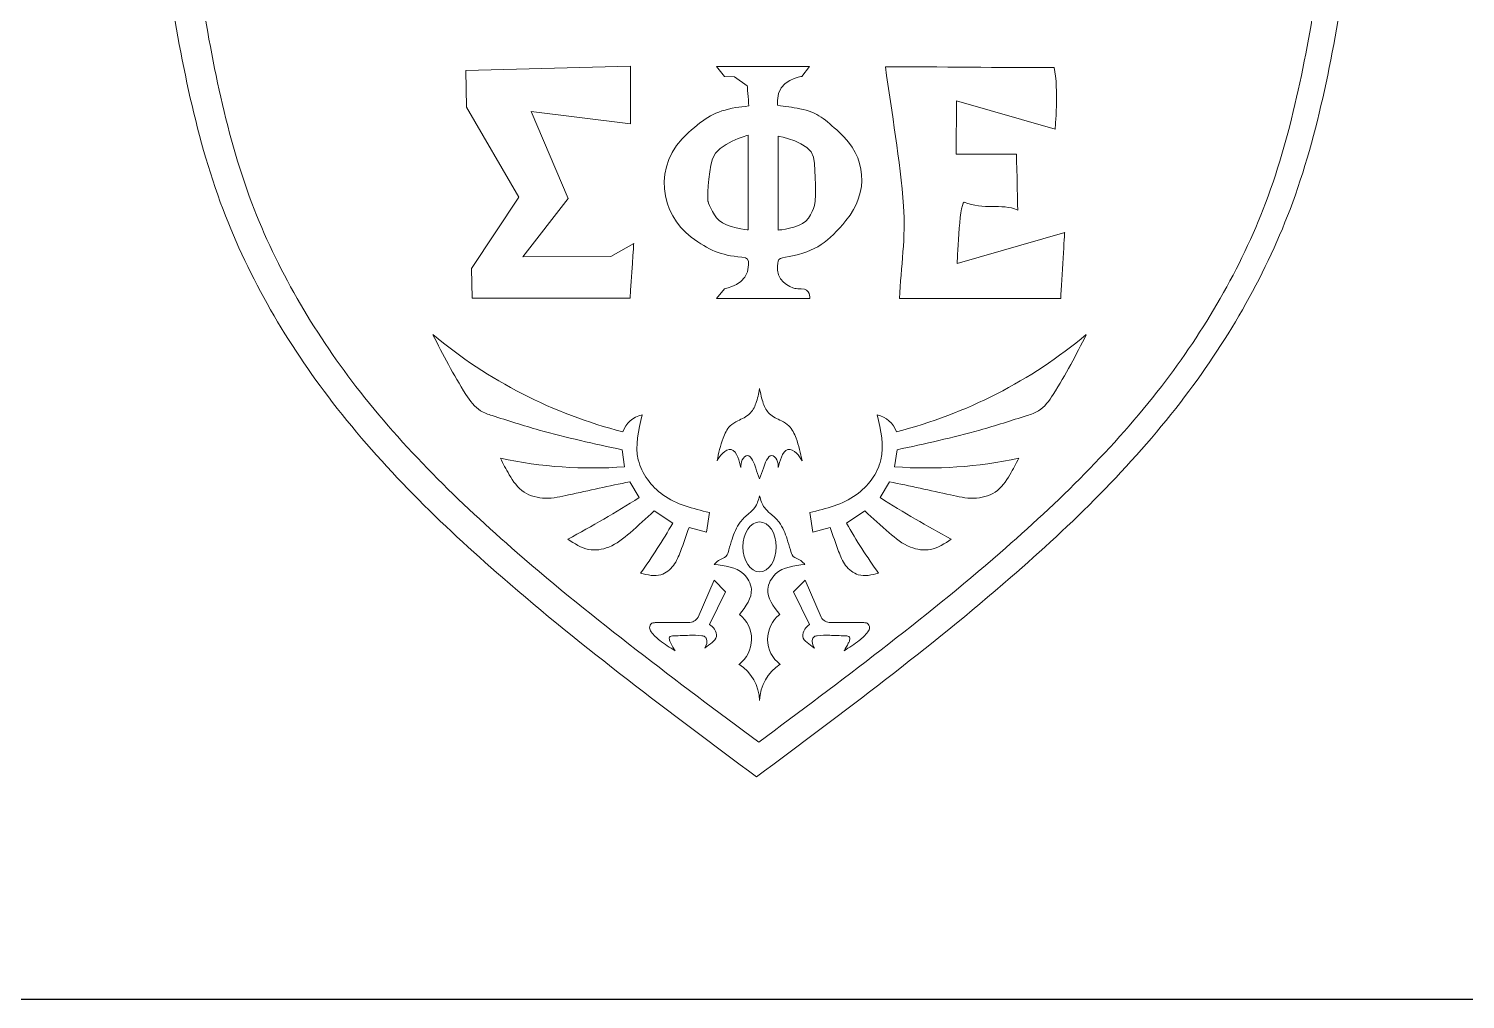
# Model space of a CAD drawing. Header units: inches. Extents: x 0 to 12, y 0 to 12.
# Drawn here: x 7.478 to 9.277, y 0 to 1.215 of the extents above; entities that cross this region are included whole.
import ezdxf

# ---------------------------------------------------------------- set-up
doc = ezdxf.new("R2010")
doc.units = ezdxf.units.IN
doc.header["$MEASUREMENT"] = 0

msp = doc.modelspace()

# ---------------------------------------------------------------- linework, layer by layer
at = {"color": 5, "lineweight": 0}
for p, q in [((8.2243, 0.6665), (8.2211, 0.6878)), ((8.5622, 0.6665), (8.5654, 0.6878)), ((8.2424, 0.6279), (8.2307, 0.6477)), ((8.5441, 0.6279), (8.5558, 0.6477)), ((8.2845, 0.5959), (8.2613, 0.6112)), ((8.3304, 0.6093), (8.3266, 0.5846)), ((8.4561, 0.6093), (8.4599, 0.5846)), ((8.502, 0.5959), (8.5252, 0.6112)), ((8.3266, 0.5846), (8.3049, 0.5903)), ((8.4599, 0.5846), (8.4816, 0.5903)), ((8.3163, 0.4781), (8.3362, 0.5245)), ((8.3362, 0.5245), (8.3506, 0.51)), ((8.4503, 0.5245), (8.4359, 0.51)), ((8.4702, 0.4781), (8.4503, 0.5245)), ((8.3506, 0.51), (8.3306, 0.4692)), ((8.4359, 0.51), (8.4559, 0.4692)), ((8.2626, 0.4714), (8.3043, 0.4714)), ((8.5239, 0.4714), (8.4823, 0.4714))]:
    msp.add_line(p, q, dxfattribs=at)
msp.add_lwpolyline([(0, 0), (12, 0), (12, 12), (0, 12)], close=True)
for centre, radius, start, end in [((8.3715, 1.2955), 0.604, 230.1334, 255.6659), ((8.415, 1.2955), 0.604, 284.3341, 309.8666), ((8.2525, 0.6998), 0.0322, 101.4674, 161.1937), ((8.534, 0.6998), 0.0322, 18.8063, 78.5326), ((8.184, 1.2156), 0.5506, 257.9267, 274.1924), ((8.6025, 1.2156), 0.5506, 265.8076, 282.0733), ((7.4509, 1.8824), 1.4833, 298.2597, 302.2494), ((9.3356, 1.8824), 1.4833, 237.7506, 241.7403), ((7.6248, 0.9751), 0.7609, 324.5017, 330.1066), ((9.1617, 0.9751), 0.7609, 209.8934, 215.4983), ((8.304, 0.4861), 0.0146, 271.0459, 327.1361), ((8.344, 0.4506), 0.0392, 306.8379, 52.1804), ((8.4425, 0.4506), 0.0392, 127.8196, 233.1621), ((8.4825, 0.4861), 0.0146, 212.8639, 268.9541), ((8.3372, 0.3721), 0.0561, 1.9204, 57.3192), ((8.4493, 0.3721), 0.0561, 122.6808, 178.0796)]:
    msp.add_arc(centre, radius, start, end, dxfattribs=at)
msp.add_ellipse((8.3933, 0.5663), major_axis=(0, 0.0313), ratio=0.665933, dxfattribs=at)
at = {"color": 250, "lineweight": 0}
for points in [[(8.3894, 0.2784), (8.2813, 0.3589), (8.0914, 0.5002), (7.8544, 0.7311), (7.7009, 0.9936), (7.667, 1.1882), (7.6503, 1.2912)], [(8.3894, 0.2784), (8.4975, 0.3589), (8.6874, 0.5002), (8.9244, 0.7311), (9.078, 0.9936), (9.1118, 1.1882), (9.1285, 1.2912)]]:
    msp.add_open_spline(points, degree=3, knots=[0, 0, 0, 0, 0.0808468, 0.1419248, 0.197496, 0.2597021, 0.2597021, 0.2597021, 0.2597021], dxfattribs=at)
at = {"color": 5, "lineweight": 0}
for points, knots in [([(8.3922, 0.3218), (8.2894, 0.3983), (8.1091, 0.5325), (7.8839, 0.7519), (7.738, 1.0013), (7.7058, 1.1861), (7.69, 1.284)], [0, 0, 0, 0, 0.0808468, 0.1419248, 0.197496, 0.2597021, 0.2597021, 0.2597021, 0.2597021]), ([(8.3922, 0.3218), (8.4949, 0.3983), (8.6752, 0.5325), (8.9004, 0.7519), (9.0463, 1.0013), (9.0785, 1.1861), (9.0943, 1.284)], [0, 0, 0, 0, 0.0808468, 0.1419248, 0.197496, 0.2597021, 0.2597021, 0.2597021, 0.2597021]), ([(8.2211, 0.6878), (8.1862, 0.6953), (8.1312, 0.7073), (8.0734, 0.7258), (8.0394, 0.7368), (8.0139, 0.7737), (7.997, 0.8068), (7.9843, 0.8318)], [0, 0, 0, 0, 0.02753964, 0.04351363, 0.0474821, 0.05463243, 0.07669562, 0.07669562, 0.07669562, 0.07669562]), ([(8.5654, 0.6878), (8.6003, 0.6953), (8.6553, 0.7073), (8.7131, 0.7258), (8.7471, 0.7368), (8.7727, 0.7737), (8.7895, 0.8068), (8.8022, 0.8318)], [0, 0, 0, 0, 0.02753964, 0.04351363, 0.0474821, 0.05463243, 0.07669562, 0.07669562, 0.07669562, 0.07669562]), ([(8.3933, 0.7644), (8.3921, 0.7581), (8.3899, 0.7469), (8.3816, 0.7308), (8.3675, 0.7252), (8.354, 0.7172), (8.3453, 0.6987), (8.3421, 0.6835), (8.34, 0.674)], [0, 0, 0, 0, 0.00496667, 0.00889983, 0.01334248, 0.01630321, 0.02086423, 0.02843291, 0.02843291, 0.02843291, 0.02843291]), ([(8.3933, 0.7644), (8.3945, 0.7581), (8.3966, 0.7469), (8.4049, 0.7308), (8.419, 0.7252), (8.4325, 0.7172), (8.4412, 0.6987), (8.4445, 0.6835), (8.4465, 0.674)], [0, 0, 0, 0, 0.00496667, 0.00889983, 0.01334248, 0.01630321, 0.02086423, 0.02843291, 0.02843291, 0.02843291, 0.02843291]), ([(8.3304, 0.6093), (8.3099, 0.6142), (8.2717, 0.6233), (8.2328, 0.675), (8.2416, 0.7123), (8.2461, 0.7314)], [0, 0, 0, 0, 0.01607831, 0.02987121, 0.04449574, 0.04449574, 0.04449574, 0.04449574]), ([(8.4561, 0.6093), (8.4767, 0.6142), (8.5148, 0.6233), (8.5537, 0.675), (8.545, 0.7123), (8.5405, 0.7314)], [0, 0, 0, 0, 0.01607831, 0.02987121, 0.04449574, 0.04449574, 0.04449574, 0.04449574]), ([(8.3699, 0.6655), (8.3688, 0.6697), (8.3669, 0.6778), (8.3591, 0.6917), (8.3459, 0.6839), (8.342, 0.6774), (8.34, 0.674)], [0, 0, 0, 0, 0.00351206, 0.00679766, 0.00978558, 0.01288207, 0.01288207, 0.01288207, 0.01288207]), ([(8.4167, 0.6655), (8.4177, 0.6697), (8.4196, 0.6778), (8.4275, 0.6917), (8.4406, 0.6839), (8.4445, 0.6774), (8.4465, 0.674)], [0, 0, 0, 0, 0.00351206, 0.00679766, 0.00978558, 0.01288207, 0.01288207, 0.01288207, 0.01288207]), ([(8.2307, 0.6477), (8.2052, 0.6424), (8.1701, 0.6351), (8.126, 0.6248), (8.0961, 0.6322), (8.0801, 0.6549), (8.0723, 0.6703), (8.0689, 0.6772)], [0, 0, 0, 0, 0.02023305, 0.02779216, 0.03497388, 0.04239776, 0.04841567, 0.04841567, 0.04841567, 0.04841567]), ([(8.3933, 0.6513), (8.3915, 0.6558), (8.3885, 0.6638), (8.3859, 0.674), (8.3783, 0.6836), (8.3701, 0.6746), (8.37, 0.6686), (8.3699, 0.6655)], [0, 0, 0, 0, 0.00367448, 0.00651244, 0.00872326, 0.0109429, 0.0134626, 0.0134626, 0.0134626, 0.0134626]), ([(8.3933, 0.6513), (8.395, 0.6558), (8.3981, 0.6638), (8.4007, 0.674), (8.4083, 0.6836), (8.4164, 0.6746), (8.4166, 0.6686), (8.4167, 0.6655)], [0, 0, 0, 0, 0.00367448, 0.00651244, 0.00872326, 0.0109429, 0.0134626, 0.0134626, 0.0134626, 0.0134626]), ([(8.5558, 0.6477), (8.5814, 0.6424), (8.6164, 0.6351), (8.6606, 0.6248), (8.6904, 0.6322), (8.7065, 0.6549), (8.7142, 0.6703), (8.7177, 0.6772)], [0, 0, 0, 0, 0.02023305, 0.02779216, 0.03497388, 0.04239776, 0.04841567, 0.04841567, 0.04841567, 0.04841567]), ([(8.3933, 0.6301), (8.3918, 0.6249), (8.3893, 0.6162), (8.3785, 0.6069), (8.3661, 0.596), (8.3596, 0.5787), (8.3552, 0.5645), (8.3522, 0.5526), (8.3421, 0.5506), (8.338, 0.546), (8.3364, 0.5442)], [0, 0, 0, 0, 0.00412311, 0.00675957, 0.01082209, 0.01687384, 0.02044886, 0.02277519, 0.025562, 0.02745838, 0.02745838, 0.02745838, 0.02745838]), ([(8.3933, 0.6301), (8.3947, 0.6249), (8.3972, 0.6162), (8.408, 0.6069), (8.4204, 0.596), (8.427, 0.5787), (8.4314, 0.5645), (8.4343, 0.5526), (8.4444, 0.5506), (8.4485, 0.546), (8.4501, 0.5442)], [0, 0, 0, 0, 0.00412311, 0.00675957, 0.01082209, 0.01687384, 0.02044886, 0.02277519, 0.025562, 0.02745838, 0.02745838, 0.02745838, 0.02745838]), ([(8.2613, 0.6112), (8.2514, 0.6021), (8.2335, 0.5856), (8.2079, 0.5645), (8.1771, 0.56), (8.1615, 0.5704), (8.1532, 0.5759)], [0, 0, 0, 0, 0.01052872, 0.01884852, 0.02537562, 0.03288337, 0.03288337, 0.03288337, 0.03288337]), ([(8.5252, 0.6112), (8.5352, 0.6021), (8.553, 0.5856), (8.5786, 0.5645), (8.6094, 0.56), (8.625, 0.5704), (8.6333, 0.5759)], [0, 0, 0, 0, 0.01052872, 0.01884852, 0.02537562, 0.03288337, 0.03288337, 0.03288337, 0.03288337]), ([(8.3049, 0.5903), (8.3014, 0.5804), (8.2958, 0.5643), (8.2871, 0.5423), (8.2685, 0.5274), (8.2531, 0.5311), (8.2443, 0.5333)], [0, 0, 0, 0, 0.00813648, 0.01321573, 0.01827977, 0.02485473, 0.02485473, 0.02485473, 0.02485473]), ([(8.4816, 0.5903), (8.4851, 0.5804), (8.4907, 0.5643), (8.4994, 0.5423), (8.518, 0.5274), (8.5335, 0.5311), (8.5422, 0.5333)], [0, 0, 0, 0, 0.00813648, 0.01321573, 0.01827977, 0.02485473, 0.02485473, 0.02485473, 0.02485473]), ([(8.368, 0.4816), (8.376, 0.4918), (8.3888, 0.5083), (8.3713, 0.5405), (8.35, 0.5427), (8.3364, 0.5442)], [0, 0, 0, 0, 0.00906876, 0.01459213, 0.02458282, 0.02458282, 0.02458282, 0.02458282]), ([(8.4185, 0.4816), (8.4105, 0.4918), (8.3977, 0.5083), (8.4152, 0.5405), (8.4365, 0.5427), (8.4501, 0.5442)], [0, 0, 0, 0, 0.00906876, 0.01459213, 0.02458282, 0.02458282, 0.02458282, 0.02458282]), ([(8.2875, 0.4362), (8.2809, 0.4403), (8.2701, 0.4471), (8.2594, 0.4569), (8.2543, 0.465), (8.2575, 0.4712), (8.2612, 0.4713), (8.2626, 0.4714)], [0, 0, 0, 0, 0.00596177, 0.00986587, 0.01130521, 0.01296865, 0.01403095, 0.01403095, 0.01403095, 0.01403095]), ([(8.3306, 0.4692), (8.3328, 0.4674), (8.3375, 0.4636), (8.342, 0.4496), (8.3301, 0.4444), (8.3248, 0.4397), (8.3247, 0.4395)], [0, 0, 0, 0, 0.002263082, 0.004672888, 0.009805081, 0.009973743, 0.009973743, 0.009973743, 0.009973743]), ([(8.4559, 0.4692), (8.4537, 0.4674), (8.449, 0.4636), (8.4445, 0.4496), (8.4564, 0.4444), (8.4617, 0.4397), (8.4619, 0.4395)], [0, 0, 0, 0, 0.002263082, 0.004672888, 0.009805081, 0.009973743, 0.009973743, 0.009973743, 0.009973743]), ([(8.499, 0.4362), (8.5056, 0.4403), (8.5164, 0.4471), (8.5271, 0.4569), (8.5322, 0.465), (8.529, 0.4712), (8.5254, 0.4713), (8.5239, 0.4714)], [0, 0, 0, 0, 0.00596177, 0.00986587, 0.01130521, 0.01296865, 0.01403095, 0.01403095, 0.01403095, 0.01403095]), ([(8.2875, 0.4362), (8.2856, 0.4394), (8.2831, 0.4437), (8.2804, 0.4491), (8.2797, 0.4546), (8.2919, 0.4551), (8.3037, 0.4556), (8.317, 0.4557), (8.325, 0.4544), (8.3287, 0.4485), (8.3267, 0.4431), (8.3247, 0.4395)], [0, 0, 0, 0, 0.00278599, 0.00388366, 0.00486863, 0.00626844, 0.01134116, 0.01538852, 0.01640716, 0.01732059, 0.0203083, 0.0203083, 0.0203083, 0.0203083]), ([(8.499, 0.4362), (8.5009, 0.4394), (8.5035, 0.4437), (8.5061, 0.4491), (8.5068, 0.4546), (8.4946, 0.4551), (8.4828, 0.4556), (8.4695, 0.4557), (8.4615, 0.4544), (8.4579, 0.4485), (8.4598, 0.4431), (8.4619, 0.4395)], [0, 0, 0, 0, 0.00278599, 0.00388366, 0.00486863, 0.00626844, 0.01134116, 0.01538852, 0.01640716, 0.01732059, 0.0203083, 0.0203083, 0.0203083, 0.0203083])]:
    msp.add_open_spline(points, degree=3, knots=knots, dxfattribs=at)
at = {"color": 2, "lineweight": 0}
for points, knots in [([(8.1071, 1.1114), (8.1071, 1.1114), (8.1535, 1.0025), (8.1535, 1.0025), (8.1535, 1.0025), (8.0968, 0.9292), (8.0968, 0.9292), (8.0968, 0.9292), (8.2069, 0.9299), (8.2069, 0.9299), (8.2069, 0.9299), (8.2357, 0.9461), (8.2357, 0.9461), (8.2357, 0.9461), (8.2328, 0.9022), (8.2311, 0.8774), (8.1581, 0.8774), (8.0336, 0.8774), (8.0336, 0.8774), (8.0336, 0.8774), (8.0328, 0.9149), (8.0328, 0.9149), (8.0328, 0.9149), (8.0919, 1.0039), (8.0919, 1.0039), (8.0919, 1.0039), (8.0263, 1.1166), (8.0263, 1.1166), (8.0263, 1.1166), (8.0257, 1.1625), (8.0257, 1.1625), (8.0257, 1.1625), (8.2316, 1.1681), (8.2316, 1.1681), (8.2316, 1.1441), (8.2316, 1.12), (8.2316, 1.0959), (8.2316, 1.0959), (8.1071, 1.1114), (8.1071, 1.1114)], [0, 0, 0, 0, 1, 1, 1, 2, 2, 2, 3, 3, 3, 4, 4, 4, 5, 5, 5, 6, 6, 6, 7, 7, 7, 8, 8, 8, 9, 9, 9, 10, 10, 10, 11, 11, 11, 12, 12, 12, 13, 13, 13, 13]), ([(8.4558, 1.1674), (8.4558, 1.1674), (8.4463, 1.1552), (8.4463, 1.1552), (8.4463, 1.1552), (8.4156, 1.1512), (8.4158, 1.1251), (8.4158, 1.1233), (8.4158, 1.1215), (8.4158, 1.119), (8.4252, 1.1176), (8.4345, 1.1164), (8.4436, 1.1147), (8.4668, 1.1102), (8.4753, 1.1011), (8.493, 1.0852), (8.5274, 1.0542), (8.5306, 1.0106), (8.5014, 0.9747), (8.4799, 0.9483), (8.4633, 0.9357), (8.4305, 0.9299), (8.4157, 0.9273), (8.4156, 0.9277), (8.4158, 0.9125), (8.4159, 0.8955), (8.4384, 0.8895), (8.4384, 0.8895), (8.4384, 0.8895), (8.4431, 0.8894), (8.4455, 0.8894), (8.4573, 0.8894), (8.4561, 0.8773), (8.4561, 0.8773), (8.4561, 0.8773), (8.3395, 0.8773), (8.3395, 0.8773), (8.3395, 0.8773), (8.3492, 0.8894), (8.3492, 0.8894), (8.3492, 0.8894), (8.3792, 0.8937), (8.3795, 0.9193), (8.3796, 0.9257), (8.3785, 0.9281), (8.371, 0.9288), (8.3439, 0.9315), (8.3302, 0.9372), (8.3078, 0.954), (8.2698, 0.9824), (8.2571, 1.0434), (8.3043, 1.085), (8.3248, 1.1031), (8.3371, 1.1115), (8.3636, 1.1161), (8.3685, 1.1169), (8.3734, 1.1174), (8.3797, 1.1182), (8.3792, 1.1266), (8.3779, 1.1434), (8.3779, 1.1434), (8.3779, 1.1434), (8.362, 1.1548), (8.362, 1.1548), (8.362, 1.1548), (8.3493, 1.1552), (8.3493, 1.1552), (8.3493, 1.1552), (8.3392, 1.1674), (8.3392, 1.1674), (8.3392, 1.1674), (8.4558, 1.1674), (8.4558, 1.1674)], [0, 0, 0, 0, 1, 1, 1, 2, 2, 2, 3, 3, 3, 4, 4, 4, 5, 5, 5, 6, 6, 6, 7, 7, 7, 8, 8, 8, 9, 9, 9, 10, 10, 10, 11, 11, 11, 12, 12, 12, 13, 13, 13, 14, 14, 14, 15, 15, 15, 16, 16, 16, 17, 17, 17, 18, 18, 18, 19, 19, 19, 20, 20, 20, 21, 21, 21, 22, 22, 22, 23, 23, 23, 24, 24, 24, 24]), ([(8.7619, 1.1661), (8.7682, 1.1401), (8.7631, 1.089), (8.7631, 1.089), (8.7631, 1.089), (8.6397, 1.1244), (8.6397, 1.1244), (8.6397, 1.1244), (8.6392, 1.0578), (8.6392, 1.0578), (8.6392, 1.0578), (8.7148, 1.0578), (8.7148, 1.0578), (8.7148, 1.0578), (8.7164, 1.0014), (8.7164, 0.9879), (8.6953, 0.9967), (8.6742, 0.9875), (8.6492, 0.9979), (8.6432, 0.9942), (8.6407, 0.9209), (8.6407, 0.9209), (8.6407, 0.9209), (8.7752, 0.9599), (8.7752, 0.9599), (8.7752, 0.9599), (8.7717, 0.9016), (8.7703, 0.8771), (8.6958, 0.8771), (8.6261, 0.8771), (8.5683, 0.8771), (8.5704, 0.9164), (8.5764, 0.9549), (8.5736, 0.9926), (8.5692, 1.051), (8.5587, 1.109), (8.5508, 1.1672), (8.6152, 1.1672), (8.6975, 1.1661), (8.7619, 1.1661)], [0, 0, 0, 0, 1, 1, 1, 2, 2, 2, 3, 3, 3, 4, 4, 4, 5, 5, 5, 6, 6, 6, 7, 7, 7, 8, 8, 8, 9, 9, 9, 10, 10, 10, 11, 11, 11, 12, 12, 12, 13, 13, 13, 13]), ([(8.3789, 1.0815), (8.3789, 1.0815), (8.3409, 1.0719), (8.3344, 1.0521), (8.328, 1.0324), (8.3285, 0.9991), (8.3285, 0.9991), (8.3285, 0.9991), (8.334, 0.9831), (8.3426, 0.9746), (8.3512, 0.9662), (8.3789, 0.963), (8.3789, 0.963), (8.3789, 0.963), (8.3789, 1.0815), (8.3789, 1.0815)], [0, 0, 0, 0, 1, 1, 1, 2, 2, 2, 3, 3, 3, 4, 4, 4, 5, 5, 5, 5]), ([(8.4165, 0.9628), (8.4182, 0.9628), (8.4413, 0.9651), (8.4512, 0.9741), (8.4611, 0.983), (8.4629, 0.9992), (8.4629, 0.9992), (8.4629, 0.9992), (8.4644, 1.0352), (8.4607, 1.0541), (8.4571, 1.073), (8.4164, 1.0804), (8.4164, 1.0804), (8.4164, 1.0804), (8.4165, 1.0173), (8.4165, 0.9628)], [0, 0, 0, 0, 1, 1, 1, 2, 2, 2, 3, 3, 3, 4, 4, 4, 5, 5, 5, 5])]:
    msp.add_open_spline(points, degree=3, knots=knots, dxfattribs=at)

doc.saveas('drawing.dxf')
